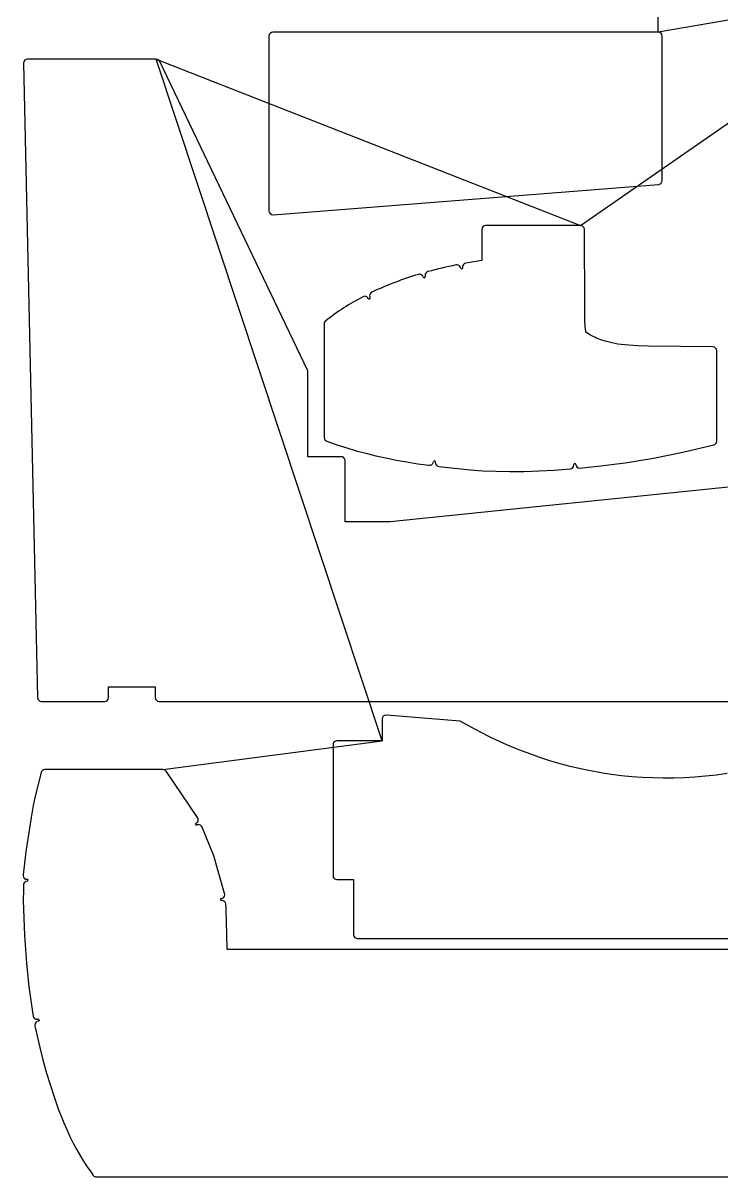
# Model space of a CAD drawing. Header units: metres. Extents: x -5 to 1209, y -4 to 2125.
# Drawn here: x -5 to 707, y -4 to 1170 of the extents above; entities that cross this region are included whole.
import ezdxf

# ---------------------------------------------------------------- set-up
doc = ezdxf.new("R2010")
doc.units = ezdxf.units.M

msp = doc.modelspace()

# ---------------------------------------------------------------- linework, layer by layer
at = {"layer": 'T1', "color": 1}
for p, q in [((641.85, 1160.71, -372), (642.163, 1334.12, -372)), ((1045.55, 1230.09, -372), (641.85, 1160.71, -372)), ((641.85, 1160.71, -372), (641.85, 1160.71, -402)), ((641.85, 1160.71, -424), (641.85, 1160.71, -399)), ((641.85, 1160.71, -399), (641.85, 1160.71, -372)), ((360.834, 439.821, -372), (130.87, 1133.27, -372)), ((130.87, 1133.27, -372), (130.87, 1133.27, -402)), ((130.87, 1133.27, -424), (130.87, 1133.27, -399)), ((130.87, 1133.27, -399), (130.87, 1133.27, -372)), ((130.87, 1133.27, -372), (562.726, 963.946, -372)), ((562.726, 963.946, -372), (769.824, 1107.71, -372)), ((562.726, 963.946, -372), (562.726, 963.946, -402)), ((562.726, 963.946, -424), (562.726, 963.946, -399)), ((562.726, 963.946, -399), (562.726, 963.946, -372)), ((137.785, 410.479, -372), (360.834, 439.821, -372)), ((360.834, 439.821, -372), (360.834, 439.821, -402)), ((360.834, 439.821, -424), (360.834, 439.821, -399)), ((360.834, 439.821, -399), (360.834, 439.821, -372)), ((137.785, 410.479), (137.785, 410.479, -372)), ((137.785, 410.479, -372), (137.785, 410.479, -402)), ((137.785, 410.479, -424), (137.785, 410.479, -399)), ((137.785, 410.479, -399), (137.785, 410.479, -372))]:
    msp.add_line(p, q, dxfattribs=at)
at = {"layer": 'T1', "color": 3}
for p, q in [((245.637, 1156.71, -418), (245.637, 1156.71, -418)), ((245.637, 1156.71, -418), (245.637, 999.911, -418)), ((245.637, 1156.71, -424), (245.637, 1156.71, -424)), ((245.637, 1156.71, -424), (245.637, 999.911, -424)), ((641.85, 1160.71, -418), (249.637, 1160.71, -418)), ((641.85, 1160.71, -424), (249.637, 1160.71, -424)), ((641.85, 1160.71, -402), (641.85, 1160.71, -418)), ((641.85, 1160.71, -418), (641.85, 1160.71, -418)), ((641.85, 1160.71, -418), (641.85, 1160.71, -424)), ((641.85, 1160.71, -424), (641.85, 1160.71, -424)), ((645.85, 1009.87, -418), (645.85, 1156.71, -418)), ((645.85, 1009.87, -424), (645.85, 1156.71, -424)), ((-4, 1129.27, -418), (-4, 1129.27, -418)), ((-4, 1129.27, -424), (-4, 1129.27, -424)), ((-3.999, 1129.18, -418), (-3.999, 1129.18, -418)), ((-3.999, 1129.18, -418), (10.139, 483.72, -418)), ((-3.999, 1129.18, -424), (-3.999, 1129.18, -424)), ((-3.999, 1129.18, -424), (10.139, 483.72, -424)), ((130.87, 1133.27, -418), (0, 1133.27, -418)), ((130.87, 1133.27, -424), (0, 1133.27, -424)), ((130.87, 1133.27, -402), (130.87, 1133.27, -418)), ((130.87, 1133.27, -418), (130.87, 1133.27, -418)), ((130.87, 1133.27, -418), (130.87, 1133.27, -424)), ((130.87, 1133.27, -424), (130.87, 1133.27, -424)), ((285.064, 816.119, -418), (134.479, 1130.99, -418)), ((285.064, 816.119, -424), (134.479, 1130.99, -424)), ((645.85, 1009.87, -418), (645.85, 1009.87, -418)), ((645.85, 1009.87, -424), (645.85, 1009.87, -424)), ((245.637, 999.911, -418), (245.637, 979.02, -418)), ((245.637, 999.911, -424), (245.637, 979.02, -424)), ((249.951, 975.032, -418), (642.163, 1005.88, -418)), ((249.951, 975.032, -424), (642.163, 1005.88, -424)), ((249.637, 975.02, -418), (249.637, 975.02, -418)), ((249.637, 975.02, -424), (249.637, 975.02, -424)), ((249.951, 975.032, -418), (249.951, 975.032, -418)), ((249.951, 975.032, -424), (249.951, 975.032, -424)), ((562.726, 963.946, -418), (466.169, 963.946, -418)), ((562.726, 963.946, -424), (466.169, 963.946, -424)), ((562.726, 963.946, -402), (562.726, 963.946, -418)), ((562.726, 963.946, -418), (562.726, 963.946, -418)), ((562.726, 963.946, -418), (562.726, 963.946, -424)), ((562.726, 963.946, -424), (562.726, 963.946, -424)), ((462.169, 959.946, -418), (462.169, 959.946, -418)), ((462.169, 959.946, -418), (462.169, 928.407, -418)), ((462.169, 959.946, -424), (462.169, 959.946, -424)), ((462.169, 959.946, -424), (462.169, 928.407, -424)), ((566.951, 879.38, -418), (566.726, 959.957, -418)), ((566.951, 879.38, -424), (566.726, 959.957, -424)), ((407.48, 917.076, -418), (407.48, 917.076, -418)), ((407.48, 917.076, -424), (407.48, 917.076, -424)), ((436.123, 923.854, -418), (436.123, 923.855, -418)), ((436.123, 923.854, -424), (436.123, 923.855, -424)), ((436.913, 923.933, -418), (436.913, 923.933, -418)), ((436.913, 923.933, -424), (436.913, 923.933, -424)), ((440.838, 920.706, -418), (440.838, 920.706, -418)), ((440.838, 920.706, -424), (440.838, 920.706, -424)), ((441.819, 919.899, -418), (441.819, 919.899, -418)), ((441.819, 919.899, -424), (441.819, 919.899, -424)), ((442.734, 921.814, -418), (442.734, 921.814, -418)), ((442.734, 921.814, -424), (442.734, 921.814, -424)), ((442.802, 921.082, -418), (442.802, 921.082, -418)), ((442.802, 921.082, -424), (442.802, 921.082, -424)), ((442.819, 920.899, -418), (442.819, 920.899, -418)), ((442.819, 920.899, -424), (442.819, 920.899, -424)), ((446.024, 925.751, -418), (446.024, 925.75, -418)), ((446.024, 925.751, -424), (446.024, 925.75, -424)), ((397.78, 914.289, -418), (397.78, 914.288, -418)), ((397.78, 914.289, -424), (397.78, 914.288, -424)), ((398.921, 914.455, -418), (398.921, 914.455, -418)), ((398.921, 914.455, -424), (398.921, 914.455, -424)), ((402.759, 911.584, -418), (402.758, 911.584, -418)), ((402.759, 911.584, -424), (402.758, 911.584, -424)), ((403.718, 910.866, -418), (403.718, 910.866, -418)), ((403.718, 910.866, -424), (403.718, 910.866, -424)), ((404.531, 913.216, -418), (404.531, 913.216, -418)), ((404.531, 913.216, -418), (404.533, 913.09, -418)), ((404.531, 913.216, -424), (404.531, 913.216, -424)), ((404.531, 913.216, -424), (404.533, 913.09, -424)), ((404.533, 913.09, -418), (404.539, 912.963, -418)), ((404.533, 913.09, -424), (404.539, 912.963, -424)), ((404.539, 912.963, -418), (404.549, 912.837, -418)), ((404.539, 912.963, -424), (404.549, 912.837, -424)), ((404.549, 912.837, -418), (404.563, 912.711, -418)), ((404.549, 912.837, -424), (404.563, 912.711, -424)), ((404.563, 912.711, -418), (404.582, 912.586, -418)), ((404.563, 912.711, -424), (404.582, 912.586, -424)), ((404.582, 912.586, -418), (404.604, 912.462, -418)), ((404.582, 912.586, -424), (404.604, 912.462, -424)), ((404.604, 912.462, -418), (404.63, 912.338, -418)), ((404.604, 912.462, -424), (404.63, 912.338, -424)), ((404.63, 912.338, -418), (404.659, 912.215, -418)), ((404.63, 912.338, -424), (404.659, 912.215, -424)), ((404.659, 912.215, -418), (404.681, 912.136, -418)), ((404.659, 912.215, -424), (404.681, 912.136, -424)), ((404.718, 911.866, -418), (404.718, 911.866, -418)), ((404.718, 911.866, -424), (404.718, 911.866, -424)), ((348.044, 892.468, -418), (348.044, 892.468, -418)), ((348.044, 892.468, -424), (348.044, 892.468, -424)), ((350.328, 896.081, -418), (350.328, 896.081, -418)), ((350.328, 896.081, -424), (350.328, 896.081, -424)), ((341.239, 891.52, -418), (341.239, 891.52, -418)), ((341.239, 891.52, -424), (341.239, 891.52, -424)), ((343.107, 891.983, -418), (343.107, 891.983, -418)), ((343.107, 891.983, -424), (343.107, 891.983, -424)), ((346.666, 889.809, -418), (346.666, 889.809, -418)), ((346.666, 889.809, -424), (346.666, 889.809, -424)), ((347.555, 889.266, -418), (347.555, 889.266, -418)), ((347.555, 889.266, -424), (347.555, 889.266, -424)), ((348.453, 890.706, -418), (348.453, 890.706, -418)), ((348.453, 890.706, -424), (348.453, 890.706, -424)), ((348.555, 890.266, -418), (348.555, 890.266, -418)), ((348.555, 890.266, -424), (348.555, 890.266, -424)), ((567.258, 866.69, -418), (566.951, 879.38, -418)), ((567.258, 866.69, -424), (566.951, 879.38, -424)), ((301.856, 864.025, -418), (301.856, 864.025, -418)), ((301.856, 864.025, -418), (301.856, 748.325, -418)), ((301.856, 864.025, -424), (301.856, 864.025, -424)), ((301.856, 864.025, -424), (301.856, 748.325, -424)), ((303.412, 867.191, -418), (303.412, 867.191, -418)), ((303.412, 867.191, -424), (303.412, 867.191, -424)), ((567.479, 862.308, -418), (567.258, 866.69, -418)), ((567.479, 862.308, -424), (567.258, 866.69, -424)), ((567.607, 860.561, -418), (567.479, 862.308, -418)), ((567.607, 860.561, -424), (567.479, 862.308, -424)), ((567.747, 859.066, -418), (567.607, 860.561, -418)), ((567.747, 859.066, -424), (567.607, 860.561, -424)), ((567.899, 857.806, -418), (567.747, 859.066, -418)), ((567.899, 857.806, -424), (567.747, 859.066, -424)), ((567.974, 857.291, -418), (567.899, 857.806, -418)), ((567.974, 857.291, -424), (567.899, 857.806, -424)), ((568.052, 856.82, -418), (567.974, 857.291, -418)), ((568.052, 856.82, -424), (567.974, 857.291, -424)), ((568.131, 856.406, -418), (568.052, 856.82, -418)), ((568.131, 856.406, -424), (568.052, 856.82, -424)), ((568.208, 856.049, -418), (568.131, 856.406, -418)), ((568.208, 856.049, -424), (568.131, 856.406, -424)), ((568.288, 855.731, -418), (568.208, 856.049, -418)), ((568.288, 855.731, -424), (568.208, 856.049, -424)), ((568.319, 855.617, -418), (568.288, 855.731, -418)), ((568.319, 855.617, -424), (568.288, 855.731, -424)), ((568.353, 855.501, -418), (568.319, 855.617, -418)), ((568.353, 855.501, -424), (568.319, 855.617, -424)), ((568.386, 855.397, -418), (568.353, 855.501, -418)), ((568.386, 855.397, -424), (568.353, 855.501, -424)), ((568.417, 855.307, -418), (568.386, 855.397, -418)), ((568.417, 855.307, -424), (568.386, 855.397, -424)), ((568.445, 855.23, -418), (568.417, 855.307, -418)), ((568.445, 855.23, -424), (568.417, 855.307, -424)), ((568.47, 855.165, -418), (568.445, 855.23, -418)), ((568.47, 855.165, -424), (568.445, 855.23, -424)), ((568.493, 855.111, -418), (568.47, 855.165, -418)), ((568.493, 855.111, -424), (568.47, 855.165, -424)), ((568.512, 855.069, -418), (568.493, 855.111, -418)), ((568.512, 855.069, -424), (568.493, 855.111, -424)), ((568.518, 855.057, -418), (568.512, 855.069, -418)), ((568.518, 855.057, -424), (568.512, 855.069, -424)), ((568.559, 855.03, -418), (568.518, 855.057, -418)), ((568.559, 855.03, -424), (568.518, 855.057, -424)), ((569.045, 854.737, -418), (568.559, 855.03, -418)), ((569.045, 854.737, -424), (568.559, 855.03, -424)), ((573.043, 852.385, -418), (569.045, 854.737, -418)), ((573.043, 852.385, -424), (569.045, 854.737, -424)), ((574.265, 851.716, -418), (573.043, 852.385, -418)), ((574.265, 851.716, -424), (573.043, 852.385, -424)), ((575.63, 851.008, -418), (574.265, 851.716, -418)), ((575.63, 851.008, -424), (574.265, 851.716, -424)), ((577.122, 850.278, -418), (575.63, 851.008, -418)), ((577.122, 850.278, -424), (575.63, 851.008, -424)), ((578.751, 849.534, -418), (577.122, 850.278, -418)), ((578.751, 849.534, -424), (577.122, 850.278, -424)), ((580.524, 848.783, -418), (578.751, 849.534, -418)), ((580.524, 848.783, -424), (578.751, 849.534, -424)), ((582.449, 848.033, -418), (580.524, 848.783, -418)), ((582.449, 848.033, -424), (580.524, 848.783, -424)), ((584.533, 847.291, -418), (582.449, 848.033, -418)), ((584.533, 847.291, -424), (582.449, 848.033, -424)), ((586.783, 846.566, -418), (584.533, 847.291, -418)), ((586.783, 846.566, -424), (584.533, 847.291, -424)), ((589.206, 845.864, -418), (586.783, 846.566, -418)), ((589.206, 845.864, -424), (586.783, 846.566, -424)), ((591.811, 845.195, -418), (589.206, 845.864, -418)), ((591.811, 845.195, -424), (589.206, 845.864, -424)), ((594.603, 844.567, -418), (591.811, 845.195, -418)), ((594.603, 844.567, -424), (591.811, 845.195, -424)), ((597.59, 843.988, -418), (594.603, 844.567, -418)), ((597.59, 843.988, -424), (594.603, 844.567, -424)), ((600.787, 843.464, -418), (597.59, 843.988, -418)), ((600.787, 843.464, -424), (597.59, 843.988, -424)), ((604.229, 842.995, -418), (600.787, 843.464, -418)), ((604.229, 842.995, -424), (600.787, 843.464, -424)), ((607.952, 842.576, -418), (604.229, 842.995, -418)), ((607.952, 842.576, -424), (604.229, 842.995, -424)), ((611.974, 842.208, -418), (607.952, 842.576, -418)), ((611.974, 842.208, -424), (607.952, 842.576, -424)), ((621.153, 841.604, -418), (611.974, 842.208, -418)), ((621.153, 841.604, -424), (611.974, 842.208, -424)), ((631.95, 841.167, -418), (621.153, 841.604, -418)), ((631.95, 841.167, -424), (621.153, 841.604, -424)), ((697.376, 840.572, -418), (631.95, 841.167, -418)), ((697.376, 840.572, -424), (631.95, 841.167, -424)), ((697.376, 840.572, -418), (697.376, 840.572, -418)), ((697.376, 840.572, -424), (697.376, 840.572, -424)), ((701.339, 744.713, -418), (701.339, 836.572, -418)), ((701.339, 744.713, -424), (701.339, 836.572, -424)), ((285.064, 728.833, -418), (285.064, 816.119, -418)), ((285.064, 728.833, -424), (285.064, 816.119, -424)), ((304.544, 744.546, -418), (304.544, 744.547, -418)), ((304.544, 744.547, -418), (314.72, 741.014, -418)), ((304.544, 744.546, -424), (304.544, 744.547, -424)), ((304.544, 744.547, -424), (314.72, 741.014, -424)), ((314.72, 741.014, -418), (325.051, 737.681, -418)), ((314.72, 741.014, -424), (325.051, 737.681, -424)), ((666.956, 733.474, -418), (698.253, 740.819, -418)), ((666.956, 733.474, -424), (698.253, 740.819, -424)), ((701.339, 744.713, -418), (701.339, 744.713, -418)), ((701.339, 744.713, -424), (701.339, 744.713, -424)), ((319.064, 728.833, -418), (285.064, 728.833, -418)), ((319.064, 728.833, -424), (285.064, 728.833, -424)), ((319.064, 728.833, -418), (319.064, 728.833, -418)), ((319.064, 728.833, -424), (319.064, 728.833, -424)), ((325.051, 737.681, -418), (334.51, 734.874, -418)), ((325.051, 737.681, -424), (334.51, 734.874, -424)), ((334.51, 734.874, -418), (344.251, 732.241, -418)), ((334.51, 734.874, -424), (344.251, 732.241, -424)), ((344.251, 732.241, -418), (354.27, 729.782, -418)), ((344.251, 732.241, -424), (354.27, 729.782, -424)), ((354.27, 729.782, -418), (364.565, 727.497, -418)), ((354.27, 729.782, -424), (364.565, 727.497, -424)), ((636.909, 727.416, -418), (666.956, 733.474, -418)), ((636.909, 727.416, -424), (666.956, 733.474, -424)), ((323.064, 662.647, -418), (323.064, 724.833, -418)), ((323.064, 662.647, -424), (323.064, 724.833, -424)), ((364.565, 727.497, -418), (375.139, 725.386, -418)), ((364.565, 727.497, -424), (375.139, 725.386, -424)), ((375.139, 725.386, -418), (385.99, 723.448, -418)), ((375.139, 725.386, -424), (385.99, 723.448, -424)), ((385.99, 723.448, -418), (397.119, 721.683, -418)), ((385.99, 723.448, -424), (397.119, 721.683, -424)), ((397.119, 721.683, -418), (408.49, 720.097, -418)), ((397.119, 721.683, -424), (408.49, 720.097, -424)), ((409.043, 720.059, -418), (409.567, 720.093, -418)), ((409.043, 720.059, -424), (409.567, 720.093, -424)), ((409.043, 720.059, -418), (409.043, 720.059, -418)), ((409.043, 720.059, -424), (409.043, 720.059, -424)), ((409.567, 720.093, -418), (410.082, 720.196, -418)), ((409.567, 720.093, -424), (410.082, 720.196, -424)), ((410.082, 720.196, -418), (410.579, 720.365, -418)), ((410.082, 720.196, -424), (410.579, 720.365, -424)), ((410.579, 720.365, -418), (411.049, 720.598, -418)), ((410.579, 720.365, -424), (411.049, 720.598, -424)), ((411.049, 720.598, -418), (411.485, 720.891, -418)), ((411.049, 720.598, -424), (411.485, 720.891, -424)), ((411.485, 720.891, -418), (411.879, 721.238, -418)), ((411.485, 720.891, -424), (411.879, 721.238, -424)), ((411.879, 721.238, -418), (412.224, 721.634, -418)), ((411.879, 721.238, -424), (412.224, 721.634, -424)), ((412.224, 721.634, -418), (412.514, 722.071, -418)), ((412.224, 721.634, -424), (412.514, 722.071, -424)), ((412.514, 722.071, -418), (412.744, 722.543, -418)), ((412.514, 722.071, -424), (412.744, 722.543, -424)), ((412.744, 722.543, -418), (412.911, 723.041, -418)), ((412.744, 722.543, -424), (412.911, 723.041, -424)), ((412.911, 723.041, -418), (413.011, 723.556, -418)), ((412.911, 723.041, -424), (413.011, 723.556, -424)), ((414.004, 724.431, -418), (414.004, 724.431, -418)), ((414.004, 724.431, -424), (414.004, 724.431, -424)), ((414.969, 722.841, -418), (414.969, 722.841, -418)), ((414.969, 722.841, -424), (414.969, 722.841, -424)), ((414.997, 723.313, -418), (414.997, 723.313, -418)), ((414.997, 723.313, -424), (414.997, 723.313, -424)), ((415.004, 723.431, -418), (415.004, 723.431, -418)), ((415.004, 723.431, -424), (415.004, 723.431, -424)), ((418.538, 718.864, -418), (418.538, 718.864, -418)), ((418.538, 718.864, -418), (428.055, 717.834, -418)), ((418.538, 718.864, -424), (418.538, 718.864, -424)), ((418.538, 718.864, -424), (428.055, 717.834, -424)), ((428.055, 717.834, -418), (438.005, 716.726, -418)), ((428.055, 717.834, -424), (438.005, 716.726, -424)), ((438.005, 716.726, -418), (450.407, 715.452, -418)), ((438.005, 716.726, -424), (450.407, 715.452, -424)), ((536.061, 715.213, -418), (552.129, 716.403, -418)), ((536.061, 715.213, -424), (552.129, 716.403, -424)), ((555.815, 720.823, -418), (555.815, 720.823, -418)), ((555.815, 720.823, -424), (555.815, 720.823, -424)), ((555.819, 720.737, -418), (555.819, 720.737, -418)), ((555.819, 720.737, -424), (555.819, 720.737, -424)), ((555.834, 720.392, -418), (555.834, 720.392, -418)), ((555.834, 720.392, -424), (555.834, 720.392, -424)), ((556.815, 721.823, -418), (556.815, 721.823, -418)), ((556.815, 721.823, -424), (556.815, 721.823, -424)), ((557.811, 720.915, -418), (557.811, 720.915, -418)), ((557.811, 720.915, -424), (557.811, 720.915, -424)), ((561.794, 717.281, -418), (561.794, 717.281, -418)), ((561.794, 717.281, -424), (561.794, 717.281, -424)), ((562.189, 717.301, -418), (570.659, 718.142, -418)), ((562.189, 717.301, -424), (570.659, 718.142, -424)), ((562.189, 717.301, -418), (562.189, 717.301, -418)), ((562.189, 717.301, -424), (562.189, 717.301, -424)), ((570.659, 718.142, -418), (580.637, 719.187, -418)), ((570.659, 718.142, -424), (580.637, 719.187, -424)), ((580.637, 719.187, -418), (594.203, 720.754, -418)), ((580.637, 719.187, -424), (594.203, 720.754, -424)), ((594.203, 720.754, -418), (608.112, 722.649, -418)), ((594.203, 720.754, -424), (608.112, 722.649, -424)), ((608.112, 722.649, -418), (622.341, 724.869, -418)), ((608.112, 722.649, -424), (622.341, 724.869, -424)), ((622.341, 724.869, -418), (636.909, 727.416, -418)), ((622.341, 724.869, -424), (636.909, 727.416, -424)), ((843.719, 711.037, -418), (368.861, 662.647, -418)), ((843.719, 711.037, -424), (368.861, 662.647, -424)), ((450.407, 715.452, -418), (463.378, 714.529, -418)), ((450.407, 715.452, -424), (463.378, 714.529, -424)), ((463.378, 714.529, -418), (476.871, 713.96, -418)), ((463.378, 714.529, -424), (476.871, 713.96, -424)), ((476.871, 713.96, -418), (490.885, 713.744, -418)), ((476.871, 713.96, -424), (490.885, 713.744, -424)), ((490.885, 713.744, -418), (505.421, 713.882, -418)), ((490.885, 713.744, -424), (505.421, 713.882, -424)), ((505.421, 713.882, -418), (520.479, 714.371, -418)), ((505.421, 713.882, -424), (520.479, 714.371, -424)), ((520.479, 714.371, -418), (536.061, 715.213, -418)), ((520.479, 714.371, -424), (536.061, 715.213, -424)), ((368.861, 662.647, -418), (323.064, 662.647, -418)), ((368.861, 662.647, -424), (323.064, 662.647, -424)), ((82.472, 483.807, -418), (82.472, 494.807, -418)), ((82.472, 494.807, -418), (129.922, 494.807, -418)), ((82.472, 483.807, -424), (82.472, 494.807, -424)), ((82.472, 494.807, -424), (129.922, 494.807, -424)), ((129.922, 494.807, -418), (129.922, 483.807, -418)), ((129.922, 494.807, -424), (129.922, 483.807, -424)), ((82.472, 483.807, -418), (82.472, 483.807, -418)), ((82.472, 483.807, -424), (82.472, 483.807, -424)), ((14.138, 479.807, -418), (14.138, 479.807, -418)), ((14.138, 479.807, -418), (78.472, 479.807, -418)), ((14.138, 479.807, -424), (14.138, 479.807, -424)), ((14.138, 479.807, -424), (78.472, 479.807, -424)), ((133.922, 479.807, -418), (133.922, 479.807, -418)), ((133.922, 479.807, -418), (803.922, 479.807, -418)), ((133.922, 479.807, -424), (133.922, 479.807, -424)), ((133.922, 479.807, -424), (803.922, 479.807, -424)), ((360.834, 461.821, -418), (360.834, 461.821, -418)), ((360.834, 461.821, -418), (360.834, 439.821, -418)), ((360.834, 461.821, -424), (360.834, 461.821, -424)), ((360.834, 461.821, -424), (360.834, 439.821, -424)), ((364.834, 465.821, -418), (364.834, 465.821, -418)), ((364.834, 465.821, -424), (364.834, 465.821, -424)), ((440.205, 459.803, -418), (365.153, 465.808, -418)), ((440.205, 459.803, -424), (365.153, 465.808, -424)), ((450.918, 453.789, -418), (440.205, 459.803, -418)), ((450.918, 453.789, -424), (440.205, 459.803, -424)), ((460.865, 448.51, -418), (450.918, 453.789, -418)), ((460.865, 448.51, -424), (450.918, 453.789, -424)), ((470.852, 443.513, -418), (460.865, 448.51, -418)), ((470.852, 443.513, -424), (460.865, 448.51, -424)), ((310.834, 435.821, -418), (310.834, 435.821, -418)), ((310.834, 435.821, -418), (310.834, 302.591, -418)), ((310.834, 435.821, -424), (310.834, 435.821, -424)), ((310.834, 435.821, -424), (310.834, 302.591, -424)), ((360.834, 439.821, -418), (314.834, 439.821, -418)), ((360.834, 439.821, -424), (314.834, 439.821, -424)), ((360.834, 439.821, -402), (360.834, 439.821, -418)), ((360.834, 439.821, -418), (360.834, 439.821, -424)), ((480.879, 438.8, -418), (470.852, 443.513, -418)), ((480.879, 438.8, -424), (470.852, 443.513, -424)), ((490.946, 434.369, -418), (480.879, 438.8, -418)), ((490.946, 434.369, -424), (480.879, 438.8, -424)), ((501.053, 430.221, -418), (490.946, 434.369, -418)), ((501.053, 430.221, -424), (490.946, 434.369, -424)), ((511.201, 426.355, -418), (501.053, 430.221, -418)), ((511.201, 426.355, -424), (501.053, 430.221, -424)), ((521.389, 422.771, -418), (511.201, 426.355, -418)), ((521.389, 422.771, -424), (511.201, 426.355, -424)), ((531.618, 419.469, -418), (521.389, 422.771, -418)), ((531.618, 419.469, -424), (521.389, 422.771, -424)), ((541.887, 416.449, -418), (531.618, 419.469, -418)), ((541.887, 416.449, -424), (531.618, 419.469, -424)), ((552.198, 413.711, -418), (541.887, 416.449, -418)), ((552.198, 413.711, -424), (541.887, 416.449, -424)), ((562.55, 411.254, -418), (552.198, 413.711, -418)), ((562.55, 411.254, -424), (552.198, 413.711, -424)), ((572.943, 409.08, -418), (562.55, 411.254, -418)), ((572.943, 409.08, -424), (562.55, 411.254, -424)), ((13.772, 407.444, -424), (7.484, 382.153, -424)), ((13.771, 407.444, -424), (13.772, 407.444, -424)), ((39.612, 410.479, -424), (17.653, 410.479, -424)), ((137.785, 410.479, -424), (39.612, 410.479, -424)), ((137.785, 410.479, -402), (137.785, 410.479, -424)), ((137.785, 410.479, -424), (137.785, 410.479, -424)), ((173.055, 361.771, -424), (141.092, 408.729, -424)), ((583.377, 407.186, -418), (572.943, 409.08, -418)), ((583.377, 407.186, -424), (572.943, 409.08, -424)), ((593.854, 405.574, -418), (583.377, 407.186, -418)), ((593.854, 405.574, -424), (583.377, 407.186, -424)), ((604.372, 404.244, -418), (593.854, 405.574, -418)), ((604.372, 404.244, -424), (593.854, 405.574, -424)), ((614.933, 403.195, -418), (604.372, 404.244, -418)), ((614.933, 403.195, -424), (604.372, 404.244, -424)), ((625.537, 402.427, -418), (614.933, 403.195, -418)), ((625.537, 402.427, -424), (614.933, 403.195, -424)), ((636.183, 401.941, -418), (625.537, 402.427, -418)), ((636.183, 401.941, -424), (625.537, 402.427, -424)), ((646.872, 401.737, -418), (636.183, 401.941, -418)), ((646.872, 401.737, -424), (636.183, 401.941, -424)), ((657.604, 401.813, -418), (646.872, 401.737, -418)), ((657.604, 401.813, -424), (646.872, 401.737, -424)), ((668.38, 402.172, -418), (657.604, 401.813, -418)), ((668.38, 402.172, -424), (657.604, 401.813, -424)), ((679.199, 402.812, -418), (668.38, 402.172, -418)), ((679.199, 402.812, -424), (668.38, 402.172, -424)), ((690.062, 403.734, -418), (679.199, 402.812, -418)), ((690.062, 403.734, -424), (679.199, 402.812, -424)), ((700.969, 404.938, -418), (690.062, 403.734, -418)), ((700.969, 404.938, -424), (690.062, 403.734, -424)), ((711.92, 406.423, -418), (700.969, 404.938, -418)), ((711.92, 406.423, -424), (700.969, 404.938, -424)), ((6.705, 378.62, -424), (5.805, 374.044, -424)), ((7.484, 382.153, -424), (6.705, 378.62, -424)), ((5.805, 374.044, -424), (3.648, 361.816, -424)), ((3.648, 361.816, -424), (-2.165, 324.739, -424)), ((170.87, 354.992, -424), (170.87, 354.992, -424)), ((171.446, 355.898, -424), (171.446, 355.898, -424)), ((171.87, 353.992, -424), (171.87, 353.992, -424)), ((172.279, 354.079, -424), (172.279, 354.079, -424)), ((173.055, 361.771, -424), (173.055, 361.771, -424)), ((173.749, 359.52, -424), (173.749, 359.52, -424)), ((173.912, 354.428, -424), (173.912, 354.428, -424)), ((189.579, 322.631, -424), (177.615, 351.94, -424)), ((-2.243, 324.108, -424), (-4.44, 303.226, -424)), ((-2.165, 324.739, -424), (-2.243, 324.108, -424)), ((200.511, 284.366, -424), (189.579, 322.631, -424)), ((-4.462, 302.808, -424), (-4.462, 302.808, -424)), ((-0.473, 298.808, -424), (-0.473, 298.808, -424)), ((-0.436, 296.809, -424), (-0.436, 296.809, -424)), ((0.524, 297.808, -424), (0.524, 297.808, -424)), ((314.834, 298.591, -418), (314.834, 298.591, -418)), ((314.834, 298.591, -418), (331.834, 298.591, -418)), ((314.834, 298.591, -424), (314.834, 298.591, -424)), ((314.834, 298.591, -424), (331.834, 298.591, -424)), ((331.834, 298.591, -418), (331.834, 242.591, -418)), ((331.834, 298.591, -424), (331.834, 242.591, -424)), ((-4.25, 287.904, -424), (-4.571, 277.435, -424)), ((-4.277, 292.812, -424), (-4.277, 292.812, -424)), ((-4.277, 292.75, -424), (-4.276, 292.75, -424)), ((-4.276, 292.75, -424), (-4.24, 290.374, -424)), ((-4.24, 290.374, -424), (-4.25, 287.904, -424)), ((200.511, 284.366, -424), (200.511, 284.366, -424)), ((200.665, 283.267, -424), (200.665, 283.267, -424)), ((-4.571, 277.435, -424), (-4.573, 277.316, -424)), ((-4.573, 277.316, -424), (-4.572, 277.184, -424)), ((-4.572, 277.184, -424), (-3.096, 241.736, -424)), ((196.222, 278.298, -424), (196.222, 278.298, -424)), ((197.11, 279.292, -424), (197.11, 279.292, -424)), ((197.222, 277.298, -424), (197.222, 277.298, -424)), ((197.318, 277.303, -424), (197.318, 277.303, -424)), ((197.705, 277.322, -424), (197.705, 277.322, -424)), ((201.959, 270.201, -424), (201.693, 273.631, -424)), ((202.201, 266.095, -424), (201.959, 270.201, -424)), ((202.598, 256.037, -424), (202.201, 266.095, -424)), ((203.072, 228.38, -424), (202.598, 256.037, -424)), ((-3.096, 241.736, -424), (-1.049, 212.997, -424)), ((335.834, 238.591, -418), (335.834, 238.591, -418)), ((335.834, 238.591, -418), (1100.39, 238.591, -418)), ((335.834, 238.591, -424), (335.834, 238.591, -424)), ((335.834, 238.591, -424), (1100.39, 238.591, -424)), ((203.088, 227.23, -424), (203.072, 228.38, -424)), ((1116.14, 227.23, -424), (203.088, 227.23, -424)), ((-1.049, 212.997, -424), (1.373, 189.708, -424)), ((1.373, 189.708, -424), (3.968, 170.633, -424)), ((3.968, 170.633, -424), (5.713, 159.733, -424)), ((9.663, 156.365, -424), (9.663, 156.365, -424)), ((10.649, 156.488, -424), (10.649, 156.489, -424)), ((10.896, 156.52, -424), (10.896, 156.52, -424)), ((11.012, 154.526, -424), (11.004, 154.525, -424)), ((11.075, 154.535, -424), (11.012, 154.526, -424)), ((11.137, 154.548, -424), (11.075, 154.535, -424)), ((11.198, 154.566, -424), (11.137, 154.548, -424)), ((11.257, 154.586, -424), (11.198, 154.566, -424)), ((11.316, 154.611, -424), (11.257, 154.586, -424)), ((11.372, 154.639, -424), (11.316, 154.611, -424)), ((11.427, 154.671, -424), (11.372, 154.639, -424)), ((11.479, 154.706, -424), (11.427, 154.671, -424)), ((11.53, 154.745, -424), (11.479, 154.706, -424)), ((11.577, 154.786, -424), (11.53, 154.745, -424)), ((11.622, 154.831, -424), (11.577, 154.786, -424)), ((11.664, 154.878, -424), (11.622, 154.831, -424)), ((11.703, 154.928, -424), (11.664, 154.878, -424)), ((11.739, 154.98, -424), (11.703, 154.928, -424)), ((11.771, 155.034, -424), (11.739, 154.98, -424)), ((11.8, 155.09, -424), (11.771, 155.034, -424)), ((11.826, 155.148, -424), (11.8, 155.09, -424)), ((11.847, 155.208, -424), (11.826, 155.148, -424)), ((11.865, 155.269, -424), (11.847, 155.208, -424)), ((11.879, 155.33, -424), (11.865, 155.269, -424)), ((11.889, 155.393, -424), (11.879, 155.33, -424)), ((11.895, 155.456, -424), (11.889, 155.393, -424)), ((11.897, 155.519, -424), (11.895, 155.456, -424)), ((11.897, 155.519, -424), (11.897, 155.519, -424)), ((7.44, 150.549, -424), (7.44, 150.549, -424)), ((7.522, 149.744, -424), (7.522, 149.744, -424)), ((7.522, 149.744, -424), (9.721, 139.046, -424)), ((9.721, 139.046, -424), (12.367, 127.666, -424)), ((12.367, 127.666, -424), (15.566, 115.276, -424)), ((15.566, 115.276, -424), (19.435, 101.501, -424)), ((19.435, 101.501, -424), (22.917, 89.888, -424)), ((22.917, 89.888, -424), (26.941, 77.442, -424)), ((26.941, 77.442, -424), (31.581, 64.399, -424)), ((31.581, 64.399, -424), (34.167, 57.691, -424)), ((34.167, 57.691, -424), (36.933, 50.927, -424)), ((36.933, 50.927, -424), (39.893, 44.12, -424)), ((39.893, 44.12, -424), (43.059, 37.298, -424)), ((43.059, 37.298, -424), (46.439, 30.486, -424)), ((46.439, 30.486, -424), (50.044, 23.715, -424)), ((50.044, 23.715, -424), (53.885, 17.01, -424)), ((53.885, 17.01, -424), (57.962, 10.417, -424)), ((57.962, 10.417, -424), (60.111, 7.142, -424)), ((60.111, 7.142, -424), (62.315, 3.916, -424)), ((62.315, 3.916, -424), (64.587, 0.727, -424)), ((64.587, 0.727, -424), (66.901, -2.386, -424)), ((70.111, -4, -424), (70.111, -4, -424)), ((70.111, -4, -424), (1116.14, -4, -424))]:
    msp.add_line(p, q, dxfattribs=at)
for centre, radius, start, end in [((249.637, 1156.71, -418), 4, 90, 180), ((249.637, 1156.71, -424), 4, 90, 180), ((641.85, 1156.71, -418), 4, 0, 90), ((641.85, 1156.71, -424), 4, 0, 90), ((0, 1129.27, -418), 4, 90, 180), ((0, 1129.27, -424), 4, 90, 180), ((0, 1129.27, -418), 4, 180, -178.739), ((0, 1129.27, -424), 4, 180, -178.739), ((130.87, 1129.27, -418), 4, 25.5465, 90), ((130.87, 1129.27, -424), 4, 25.5465, 90), ((641.85, 1009.87, -418), 4, -85.5123, 0), ((641.85, 1009.87, -424), 4, -85.5123, 0), ((249.637, 979.02, -418), 4, 180, -90), ((249.637, 979.02, -424), 4, 180, -90), ((249.637, 979.02, -418), 4, -90, -85.498), ((249.637, 979.02, -424), 4, -90, -85.498), ((466.169, 959.946, -418), 4, 90, 180), ((466.169, 959.946, -424), 4, 90, 180), ((562.726, 959.946, -418), 4, 0.157563, 90), ((562.726, 959.946, -424), 4, 0.157563, 90), ((539.736, 406.557, -418), 527.583, 98.4545, 100.231), ((539.736, 406.557, -424), 527.583, 98.4545, 100.231), ((408.532, 913.216, -418), 4.001, 105.245, 180), ((408.532, 913.216, -424), 4.001, 105.245, 180), ((522.326, 495.738, -418), 436.709, 101.384, 105.247), ((522.326, 495.738, -424), 436.709, 101.384, 105.247), ((436.913, 919.933, -418), 4, 90, 101.389), ((436.913, 919.933, -424), 4, 90, 101.389), ((436.913, 919.933, -418), 4, 11.1414, 90), ((436.913, 919.933, -424), 4, 11.1414, 90), ((441.819, 920.899, -418), 1, -168.87, -90), ((441.819, 920.899, -424), 1, -168.87, -90), ((441.819, 920.899, -418), 1, -90, 0), ((441.819, 920.899, -424), 1, -90, 0), ((446.734, 921.814, -418), 4, 100.225, 180), ((446.734, 921.814, -424), 4, 100.225, 180), ((446.734, 921.814, -418), 4, 180, -169.454), ((446.734, 921.814, -424), 4, 180, -169.454), ((441.819, 920.899, -418), 1, 0, 10.5457), ((441.819, 920.899, -424), 1, 0, 10.5457), ((491.836, 598.222, -418), 329.764, 106.572, 115.412), ((491.836, 598.222, -424), 329.764, 106.572, 115.412), ((398.921, 910.455, -418), 4, 90, 106.577), ((398.921, 910.455, -424), 4, 90, 106.577), ((398.921, 910.455, -418), 4, 16.396, 90), ((398.921, 910.455, -424), 4, 16.396, 90), ((403.718, 911.866, -418), 1, -163.63, -90), ((403.718, 911.866, -424), 1, -163.63, -90), ((403.718, 911.866, -418), 1, -90, 0), ((403.718, 911.866, -424), 1, -90, 0), ((403.718, 911.866, -418), 1, 0, 15.6621), ((403.718, 911.866, -424), 1, 0, 15.6621), ((352.044, 892.468, -418), 4, 115.405, 180), ((352.044, 892.468, -424), 4, 115.405, 180), ((352.044, 892.468, -418), 4, 180, -153.864), ((352.044, 892.468, -424), 4, 180, -153.864), ((464.053, 658.999, -418), 262.963, 117.842, 127.654), ((464.053, 658.999, -424), 262.963, 117.842, 127.654), ((343.107, 887.983, -418), 4, 90, 117.84), ((343.107, 887.983, -424), 4, 90, 117.84), ((343.107, 887.983, -418), 4, 27.1608, 90), ((343.107, 887.983, -424), 4, 27.1608, 90), ((347.555, 890.266, -418), 1, -152.794, -90), ((347.555, 890.266, -424), 1, -152.794, -90), ((347.555, 890.266, -418), 1, -90, 0), ((347.555, 890.266, -424), 1, -90, 0), ((347.555, 890.266, -418), 1, 0, 26.1038), ((347.555, 890.266, -424), 1, 0, 26.1038), ((305.856, 864.025, -418), 4, 127.666, 180), ((305.856, 864.025, -424), 4, 127.666, 180), ((697.339, 836.572, -418), 4, 0, 89.47), ((697.339, 836.572, -424), 4, 0, 89.47), ((305.856, 748.325, -418), 4, 180, -109.151), ((305.856, 748.325, -424), 4, 180, -109.151), ((697.339, 744.713, -418), 4, -76.7906, 0), ((697.339, 744.713, -424), 4, -76.7906, 0), ((319.064, 724.833, -418), 4, 0, 90), ((319.064, 724.833, -424), 4, 0, 90), ((409.043, 724.058, -418), 3.999, -97.9478, -90), ((409.043, 724.058, -424), 3.999, -97.9478, -90), ((414.003, 723.431, -418), 1, 89.9427, 172.818), ((414.003, 723.431, -424), 1, 89.9427, 172.818), ((414.004, 723.431, -418), 1, 0, 90), ((414.004, 723.431, -424), 1, 0, 90), ((418.969, 722.841, -418), 4, 173.223, 180), ((418.969, 722.841, -424), 4, 173.223, 180), ((418.969, 722.841, -418), 4, 180, -96.1852), ((418.969, 722.841, -424), 4, 180, -96.1852), ((414.004, 723.431, -418), 1, -6.77678, 0), ((414.004, 723.431, -424), 1, -6.77678, 0), ((551.834, 720.392, -418), 4, -85.7705, 0), ((551.834, 720.392, -424), 4, -85.7705, 0), ((556.815, 720.823, -418), 1, 90, 180), ((556.815, 720.823, -424), 1, 90, 180), ((556.815, 720.823, -418), 1, 180, -175.065), ((556.815, 720.823, -424), 1, 180, -175.065), ((551.834, 720.392, -418), 4, 0, 4.94802), ((551.834, 720.392, -424), 4, 0, 4.94802), ((556.815, 720.823, -418), 1, 5.27741, 90), ((556.815, 720.823, -424), 1, 5.27741, 90), ((561.794, 721.281, -418), 4, -174.75, -90), ((561.794, 721.281, -424), 4, -174.75, -90), ((561.794, 721.281, -418), 4, -90, -84.3322), ((561.794, 721.281, -424), 4, -90, -84.3322), ((14.138, 483.807, -418), 4, -178.754, -90), ((14.138, 483.807, -424), 4, -178.754, -90), ((78.472, 483.807, -418), 4, -90, 0), ((78.472, 483.807, -424), 4, -90, 0), ((133.922, 483.807, -418), 4, 180, -90), ((133.922, 483.807, -424), 4, 180, -90), ((364.834, 461.821, -418), 4, 90, 180), ((364.834, 461.821, -424), 4, 90, 180), ((364.834, 461.821, -418), 4, 85.4255, 90), ((364.834, 461.821, -424), 4, 85.4255, 90), ((314.834, 435.821, -418), 4, 90, 180), ((314.834, 435.821, -424), 4, 90, 180), ((17.653, 406.479, -424), 4, 90, 166.037), ((137.785, 406.479, -424), 4, 34.2304, 90), ((171.87, 354.992, -424), 1, 115.079, 180), ((171.87, 354.992, -424), 1, 180, -90), ((169.749, 359.52, -424), 4, -64.8957, 0), ((171.87, 354.992, -424), 1, -90, -65.8689), ((173.912, 350.428, -424), 4, 90, 114.098), ((169.749, 359.52, -424), 4, 0, 34.2503), ((173.912, 350.428, -424), 4, 22.2111, 90), ((-0.462, 302.808, -424), 4, 174.001, 180), ((-0.462, 302.808, -424), 4, 180, -90.1576), ((-0.277, 292.812, -424), 4, 92.278, 180), ((-0.476, 297.808, -424), 1, 0, 89.8281), ((-0.476, 297.808, -424), 1, -87.7071, 0), ((314.834, 302.591, -418), 4, 180, -90), ((314.834, 302.591, -424), 4, 180, -90), ((-0.277, 292.812, -424), 4, 180, -179.112), ((196.665, 283.267, -424), 4, -83.6124, 0), ((196.665, 283.267, -424), 4, 0, 15.9474), ((197.222, 278.298, -424), 1, 96.4287, 180), ((197.222, 278.298, -424), 1, 180, -90), ((197.222, 278.298, -424), 1, -90, -84.489), ((197.705, 273.322, -424), 4, 90, 95.5524), ((197.705, 273.322, -424), 4, 4.43057, 90), ((335.834, 242.591, -418), 4, 180, -90), ((335.834, 242.591, -424), 4, 180, -90), ((9.663, 160.365, -424), 4, -170.91, -90), ((11.44, 150.549, -424), 4, 96.2579, 180), ((9.663, 160.365, -424), 4, -90, -75.7275), ((10.896, 155.519, -424), 1.001, 90, 104.286), ((10.896, 155.519, -424), 1.001, 0, 90), ((11.44, 150.549, -424), 4, 180, -168.389), ((70.111, 0, -424), 4, -143.376, -90)]:
    msp.add_arc(centre, radius, start, end, dxfattribs=at)

doc.saveas('drawing.dxf')
